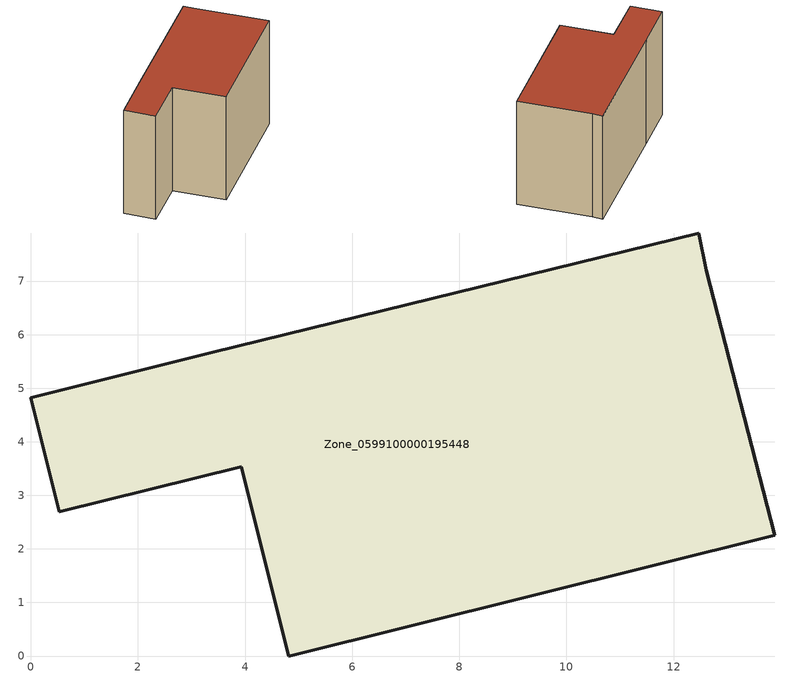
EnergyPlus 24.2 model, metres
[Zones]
Zone_0599100000195448
 floor ground (C_G): 12.61,7.21 13.89,2.25 4.82,0 3.93,3.54 0.53,2.7 0,4.82 3.4,5.67 12.47,7.9 z0
 wall outside (C_F): 3.4,5.67 0,4.82 0.53,2.7 3.93,3.54 4.82,0 13.89,2.25 12.61,7.21 12.47,7.9 3.4,5.67 z0:7.96
 roof outside (C_R): 13.89,2.25 12.61,7.21 12.47,7.9 3.4,5.67 0,4.82 0.53,2.7 3.93,3.54 4.82,0 z7.96
[BUILDING]
Pand.0599100000195448: North Axis=0; Terrain=City; Loads Convergence Tolerance Value=0.04; Temperature Convergence Tolerance Value=0.4; Solar Distribution=FullExterior; Maximum Number of Warmup Days=25; Minimum Number of Warmup Days=1
[Site:Location]
Rotterdam.The.Hague.AP_ZH_NLD Design_Conditions: Latitude=51.96; Longitude=4.45; Time Zone=1; Elevation=-4.5
[SITE:GROUNDTEMPERATURE:BUILDINGSURFACE]
18, 18, 18, 18, 18, 18, 18, 18, 18, 18, 18, 18
[MATERIAL] Thermal Absorptance=0.9; Solar Absorptance=0.7; Visible Absorptance=0.7
Name | Roughness | Thickness | Conductivity | Density | Specific Heat
G.TI.1965-1974 | MediumSmooth | 0.15 | 0.882353 | 540 | 1210
F.TI.1965-1974 | Rough | 0.3 | 0.697674 | 1920 | 840
R.TI.1965-1974 | MediumRough | 0.2 | 0.232558 | 1500 | 1000
[CONSTRUCTION]
C_G: G.TI.1965-1974
C_F: F.TI.1965-1974
C_R: R.TI.1965-1974
[ZONE]
Zone_0599100000195448: Type=1; Multiplier=1; Ceiling Height=Autocalculate; Volume=Autocalculate; Floor Area=autocalculate; Part of Total Floor Area=Yes
[ZONEINFILTRATION:DESIGNFLOWRATE]
Infil_Zone_0599100000195448: Zone or ZoneList or Space or SpaceList=Zone_0599100000195448; Schedule=AlwaysOn; Design Flow Rate Calculation Method=Flow/Area; Flow Rate per Floor Area=0.003; Constant Term Coefficient=1; Temperature Term Coefficient=0; Velocity Term Coefficient=0; Velocity Squared Term Coefficient=0
[HVACTEMPLATE:ZONE:IDEALLOADSAIRSYSTEM]
Zone_0599100000195448: Maximum Heating Supply Air Temperature=50; Minimum Cooling Supply Air Temperature=13; Maximum Heating Supply Air Humidity Ratio=0.0156; Minimum Cooling Supply Air Humidity Ratio=0.0077; Heating Limit=NoLimit; Cooling Limit=NoLimit; Dehumidification Control Type=ConstantSensibleHeatRatio; Cooling Sensible Heat Ratio=0.7; Dehumidification Setpoint=60; Humidification Control Type=None; Humidification Setpoint=30; Outdoor Air Method=None; Outdoor Air Flow Rate per Person=0.00944; Outdoor Air Flow Rate per Zone Floor Area=0; Outdoor Air Flow Rate per Zone=0; Demand Controlled Ventilation Type=None; Outdoor Air Economizer Type=NoEconomizer; Heat Recovery Type=None; Sensible Heat Recovery Effectiveness=0.7; Latent Heat Recovery Effectiveness=0.65
[ZONECONTROL:THERMOSTAT]
ThermostatControl_Zone_0599100000195448: Zone or ZoneList=Zone_0599100000195448; Control Type Schedule=DualSetpointControlType; Control 1=Thermostat_Zone_0599100000195448; Temperature Difference Between Cutout And Setpoint=0
[THERMOSTATSETPOINT:DUALSETPOINT]
Thermostat_Zone_0599100000195448: Heating Setpoint Temperature Schedule=HeatingSetpoint_Zone_0599100000195448; Cooling Setpoint Temperature Schedule=CoolingSetpoint_Zone_0599100000195448
[SCHEDULE:COMPACT]
HeatingSetpoint_Zone_0599100000195448: Through: 12/31, For: AllDays, Until: 24:00, 21
CoolingSetpoint_Zone_0599100000195448: Through: 12/31, For: AllDays, Until: 24:00, 24
DualSetpointControlType: Through: 12/31, For: AllDays, Until: 24:00, 4
AlwaysOn: Through: 12/31, For: AllDays, Until: 24:00, 1
